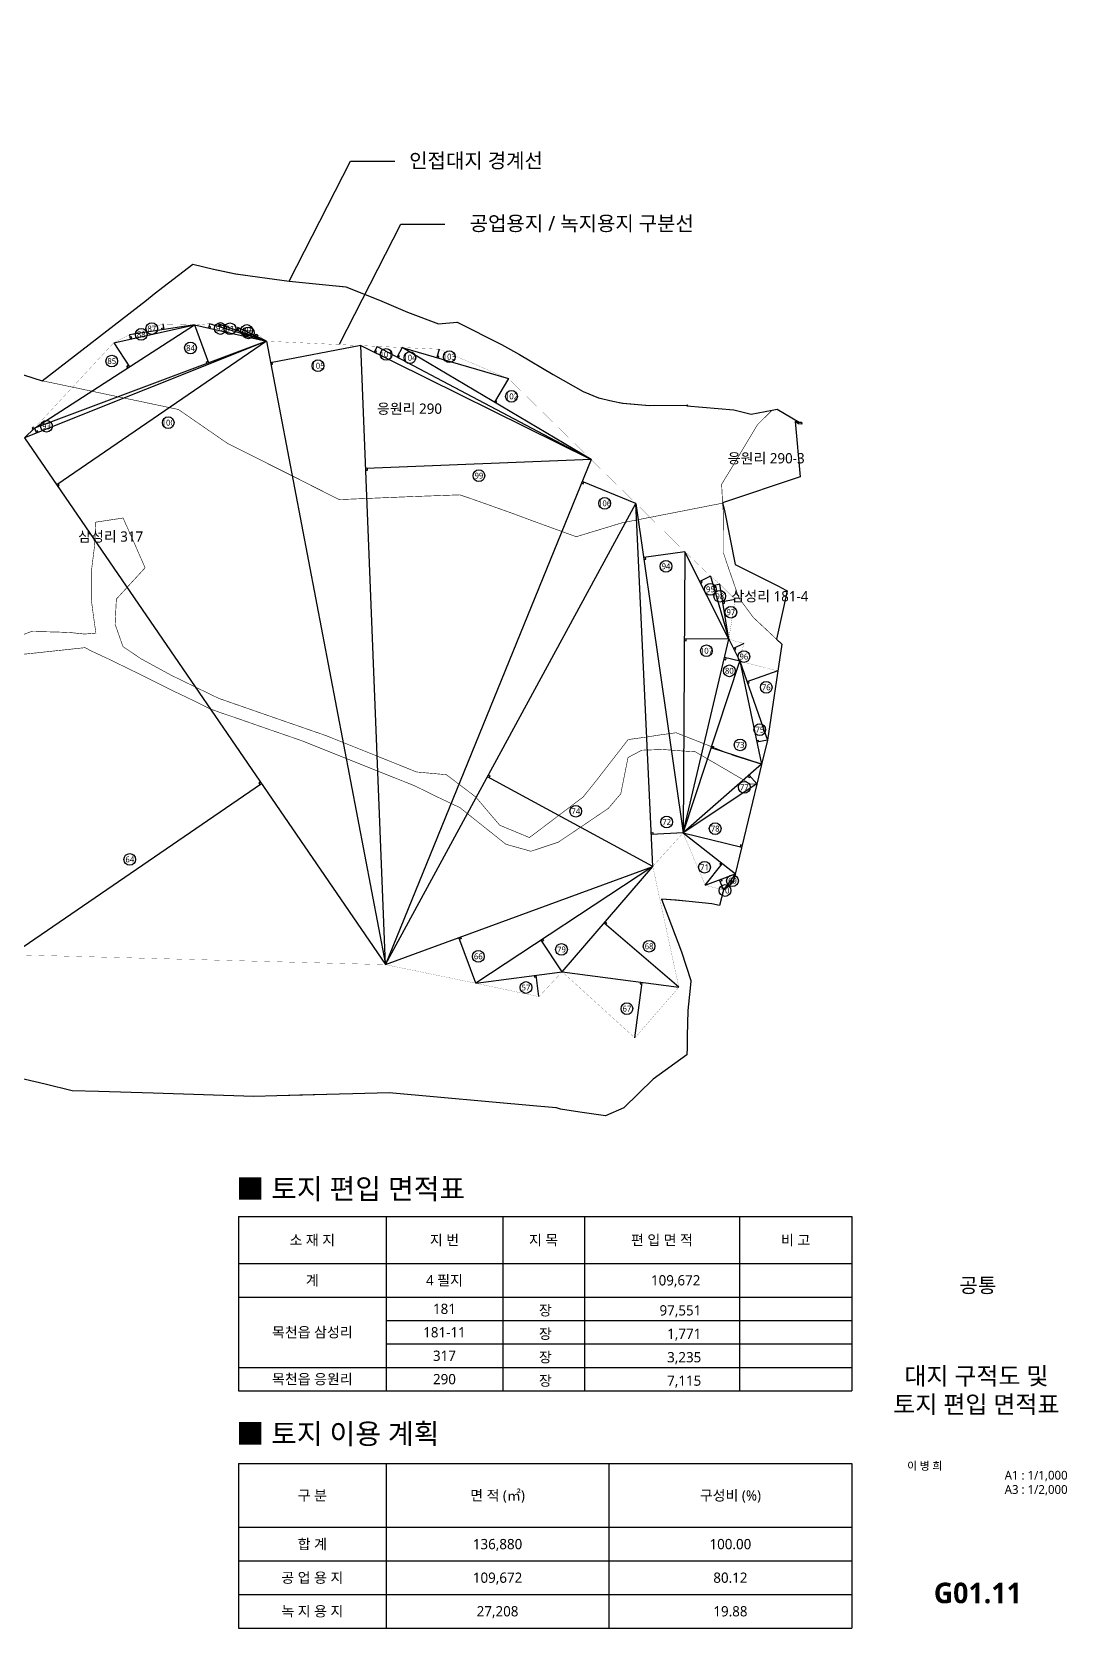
# Model space of a CAD drawing. Header units: millimetres. Extents: x 46500 to 806943, y 35288 to 580170.
# Drawn here: x 453684 to 806943, y 35288 to 580170 of the extents above; entities that cross this region are included whole.
import ezdxf
from ezdxf.enums import TextEntityAlignment as Align

# ---------------------------------------------------------------- set-up
doc = ezdxf.new("R2010")
doc.units = ezdxf.units.MM
doc.header["$LTSCALE"] = 1000
for name, color, linetype in [('AREA', 30, 'Continuous'), ('SYM-LEAD', 6, 'Continuous'), ('Symbol', 8, 'Continuous'), ('Table', 3, 'Continuous'), ('TEXT', 3, 'Continuous'), ('XR-SHEET$0$TITLE', 7, 'Continuous'), ('XR-SHEET$1$SHT', 5, 'Continuous'), ('XR-SHEET$1$TEXT', 3, 'Continuous')]:
    doc.layers.add(name, color=color, linetype=linetype)
doc.styles.add('XR-SHEET$0$굴림체(옥산)', font='GulimChe.ttf')
doc.styles.add('XR-SHEET$0$맑은고딕B', font='malgunbd.ttf')
doc.styles.add('XR-SHEET$1$맑은고딕B', font='malgunbd.ttf')
doc.styles.add('스타일1', font='malgun.ttf')
doc.styles.add('스타일2', font='malgunbd.ttf')

# ---------------------------------------------------------------- blocks, each defined once
blk = doc.blocks.new('2')
at = {"layer": 'AREA', "color": 1, "linetype": 'Continuous', "const_width": 200}
for points in [[(-554307, 224314), (-563077, 209960), (-567549, 203978), (-571949, 192711), (-580663, 175354), (-593413, 159676), (-601615, 147167), (-599252, 145397), (-589045, 156526), (-575889, 171662), (-560309, 184762), (-550886, 193482), (-544571, 198788), (-537954, 207843), (-526272, 206745), (-497787, 180116), (-480589, 169218), (-478432, 162213), (-468732, 173100), (-446939, 164908), (-446221, 166770), (-471943, 176693), (-486248, 192100), (-502139, 204355), (-505741, 210752), (-552278, 225250), (-554307, 224314)], [(-54106, -21530), (-60759, -30104), (-65343, -35822), (-83658, -49666), (-93813, -45453), (-102059, -35741), (-112021, -28204), (-122194, -27277), (-137266, -21203), (-153113, -14853), (-173845, -7672), (-189797, -2111), (-205789, 5681), (-210390, 8184), (-216229, 11370), (-222365, 15514), (-225058, 23136), (-224640, 31740), (-214834, 42428), (-218883, 51686), (-222347, 59413), (-231663, 58010), (-231974, 51314), (-232137, 49469), (-233146, 41276), (-233207, 31735), (-232412, 25679), (-231619, 20122), (-235525, 19806), (-240117, 20297), (-244326, 20481), (-253578, 20703), (-263085, 17075), (-269527, 14545), (-276473, 14848), (-281054, 15760), (-287155, 15138), (-295743, 16547), (-311919, 25371), (-316626, 27414), (-325604, 31358), (-339526, 31328), (-350917, 33244), (-354220, 34726), (-359944, 37227), (-364939, 39242), (-368761, 43646), (-371454, 54980), (-375435, 63999), (-381421, 72935), (-383007, 75278), (-385068, 81313), (-382217, 92249), (-383658, 97525), (-385496, 100174), (-387885, 103665), (-390085, 105611), (-395966, 110729), (-401796, 113707), (-405360, 110239), (-396401, 105809), (-391506, 100885), (-396130, 91924), (-396823, 84736), (-391195, 77091), (-387794, 70725), (-383804, 60616), (-379591, 52181), (-374643, 42510), (-366951, 35897), (-364183, 33563), (-356532, 31638), (-347169, 29088), (-339283, 26995), (-324724, 23116), (-320006, 21791), (-311045, 19279), (-306048, 16821), (-299548, 13499), (-295757, 11510), (-294281, 11494), (-285334, 11624), (-276735, 11685), (-267373, 12090), (-263783, 12146), (-252174, 13352), (-235321, 15169), (-233404, 14125), (-227589, 11427), (-218481, 6990), (-214381, 4984), (-210000, 2798), (-204274, -70), (-198523, -2805), (-192510, -5779), (-188515, -7230), (-182999, -9093), (-172502, -12762), (-161446, -16570), (-156860, -18407), (-133334, -27820), (-122887, -31969), (-114769, -35959), (-107426, -39419), (-91717, -51935), (-83163, -54345), (-73818, -51243), (-69551, -48376), (-60170, -42033), (-56744, -39709), (-52501, -34739), (-50568, -25065), (-50020, -22324), (-45286, -19838), (-38192, -19605), (-29436, -20242), (-27100, -20360), (-16123, -26755), (-8250, -31378), (-6032, -31406), (-4421, -24694), (-14244, -21624), (-15888, -20842), (-22480, -18257), (-33615, -13881), (-39116, -14627), (-43981, -15391), (-49976, -16209)], [(-5813, 91317), (-15365, 75374), (-18067, 70973), (-17767, 64553), (8695, 73505), (7026, 92332), (8176, 91615), (9286, 91502), (9186, 92085), (8430, 92163), (917, 96527), (-849, 96198), (-5813, 91317)], [(-17767, 64553), (-17461, 60993), (-17436, 47443), (-16408, 44299), (-12173, 32159), (-11329, 30980), (-7259, 25467), (693, 18021), (4292, 34540), (3879, 34788), (1360, 36112), (-11823, 42793), (-13429, 43571), (-17041, 62032), (-17767, 64553)], [(-49976, -16209), (-54106, -21530)], [(-50020, -22324), (-50568, -25065)], [(-6032, -31406), (-13418, -62177)]]:
    blk.add_lwpolyline(points, dxfattribs=at)
at = {"layer": 'AREA', "color": 1, "const_width": 200}
blk.add_lwpolyline([(-50020, -22324), (-45286, -19838), (-38192, -19605), (-29436, -20242), (-27100, -20360), (-16123, -26755), (-8250, -31378), (-6032, -31406), (-13418, -62177), (-14087, -64961), (-17401, -67578), (-18852, -72849), (-21449, -72235), (-33614, -71087), (-38641, -70697), (-31809, -88649), (-28562, -98493), (-28590, -98743), (-28830, -101056), (-29660, -108665), (-29796, -117460), (-29828, -121451), (-29999, -123786), (-41403, -132164), (-51505, -141906), (-57688, -144642), (-66431, -143395), (-73091, -142337), (-74485, -141968), (-81165, -141303), (-131505, -136817), (-143881, -137150), (-162074, -137644), (-177753, -138053), (-212078, -136924), (-230697, -136355), (-239675, -136080), (-248920, -133831), (-278336, -127012), (-309336, -119752), (-327065, -116798), (-337585, -114986), (-355436, -110294), (-369423, -109156), (-382367, -103993), (-383386, -101747), (-395302, -79028), (-406607, -57402), (-411248, -53471), (-433430, -35038), (-448130, -22716), (-463396, -9879), (-483932, 7439), (-490591, 13089), (-534717, 18338), (-575126, 50553), (-597795, 65715), (-601109, 80017), (-607909, 102705), (-609868, 124164), (-604332, 143022), (-601615, 147167), (-599252, 145397), (-589045, 156526), (-575889, 171662), (-560309, 184762), (-550886, 193482), (-544571, 198788), (-537954, 207843), (-526272, 206745), (-497787, 180116), (-480589, 169218), (-478432, 162213), (-468732, 173100), (-446939, 164908), (-446221, 166770), (-471943, 176693), (-486248, 192100), (-502139, 204355), (-505741, 210752), (-497045, 208043), (-464425, 179328), (-387510, 164812), (-362814, 152421), (-324392, 127155), (-292653, 122625), (-278074, 116809), (-257913, 108640), (-256295, 108291), (-249917, 106270), (-203461, 96474), (-186807, 84959), (-167003, 75040), (-148606, 65705), (-141716, 65991), (-123565, 66745), (-107437, 67331), (-103261, 65913), (-89833, 61139), (-81246, 57954), (-67692, 53032), (-52134, 57759), (-18157, 64413), (-17767, 64553), (-17461, 60993), (-17436, 47443), (-16408, 44299), (-12173, 32159), (-11329, 30980), (-7259, 25467), (693, 18021), (2427, 16388), (-2427, -16388), (-4421, -24694), (-14244, -21624), (-15888, -20842), (-22480, -18257), (-33615, -13881), (-39116, -14627), (-43981, -15391), (-49976, -16209), (-54106, -21530), (-60759, -30104), (-65343, -35822), (-83658, -49666), (-93813, -45453), (-102059, -35741), (-112021, -28204), (-122194, -27277), (-137266, -21203), (-153113, -14853), (-173845, -7672), (-189797, -2111), (-205789, 5681), (-210390, 8184), (-216229, 11370), (-222365, 15514), (-225058, 23136), (-224640, 31740), (-214834, 42428), (-218883, 51686), (-222347, 59413), (-231663, 58010), (-231974, 51314), (-232137, 49469), (-233146, 41276), (-233207, 31735), (-232412, 25679), (-231619, 20122), (-235525, 19806), (-240117, 20297), (-244326, 20481), (-253578, 20703), (-263085, 17075), (-269527, 14545), (-276473, 14848), (-281054, 15760), (-287155, 15138), (-295743, 16547), (-311919, 25371), (-316626, 27414), (-325604, 31358), (-339526, 31328), (-350917, 33244), (-354220, 34726), (-359944, 37227), (-364939, 39242), (-368761, 43646), (-371454, 54980), (-375435, 63999), (-381421, 72935), (-383007, 75278), (-385068, 81313), (-382217, 92249), (-383658, 97525), (-385496, 100174), (-387885, 103665), (-390085, 105611), (-395966, 110729), (-401685, 113650), (-405190, 110154), (-396401, 105809), (-391506, 100885), (-396130, 91924), (-396823, 84736), (-391195, 77091), (-387794, 70725), (-383804, 60616), (-379591, 52181), (-374643, 42510), (-366951, 35897), (-364183, 33563), (-356532, 31638), (-347169, 29088), (-339283, 26995), (-324724, 23116), (-320006, 21791), (-311045, 19279), (-306048, 16821), (-299548, 13499), (-295757, 11510), (-294281, 11494), (-285334, 11624), (-276735, 11685), (-267373, 12090), (-263783, 12146), (-252174, 13352), (-235321, 15169), (-233404, 14125), (-227589, 11427), (-218481, 6990), (-214381, 4984), (-210000, 2798), (-204274, -70), (-198523, -2805), (-192510, -5779), (-188515, -7230), (-182999, -9093), (-172502, -12762), (-161446, -16570), (-156860, -18407), (-133334, -27820), (-122887, -31969), (-114769, -35959), (-107426, -39419), (-91717, -51935), (-83163, -54345), (-73818, -51243), (-69551, -48376), (-60170, -42033), (-56744, -39709), (-52501, -34739), (-50568, -25065)], dxfattribs=at)
at = {"layer": 'AREA', "color": 1, "linetype": 'Continuous', "const_width": 200}
blk.add_lwpolyline([(-148606, 65705), (-123565, 66745), (-107437, 67331), (-103261, 65913), (-89833, 61139), (-81246, 57954), (-67692, 53032), (-52134, 57759), (-18157, 64413), (-17767, 64553), (-18067, 70973), (-15365, 75374), (-5813, 91317), (-849, 96198), (-7997, 94867), (-13891, 96293), (-29899, 97698), (-29655, 97948), (-30095, 97945), (-30100, 97941), (-42679, 97845), (-51861, 98663), (-55150, 99297), (-60075, 100489), (-65342, 102620), (-75579, 108362), (-87040, 115221), (-93242, 118625), (-108336, 126308), (-114737, 125657), (-125280, 129734), (-134826, 133740), (-146270, 138374), (-165606, 140218), (-183960, 142816), (-191517, 144416), (-198495, 146048), (-211694, 135898), (-214378, 133834), (-249917, 106270), (-203461, 96474), (-186807, 84959)], close=True, dxfattribs=at)
blk = doc.blocks.new('XR-SHEET$0$TITLE')
at = {"layer": 'XR-SHEET$0$TITLE', "true_color": 0x000000, "style": 'XR-SHEET$0$굴림체(옥산)'}
for tag, height, p in [('동명칭', 6, (776.77, -457.26)), ('SCALE-A1', 3, (797.5, -522)), ('SCALE-A3', 3, (797.5, -527)), ('DATA', 3, (797.5, -540))]:
    blk.add_attdef(tag, text='', height=height, dxfattribs=at).set_placement(p, align=Align.MIDDLE)
for tag, height, p in [('TITLE1', 6, (776.5, -479.4)), ('TITLE4', 6, (776.5, -484.39)), ('TITLE2', 6, (776.5, -489)), ('TITLE5', 6, (776.5, -493.99)), ('TITLE3', 6, (776.5, -498.7)), ('NAME-1', 3, (760.16, -517.5)), ('NAME-2', 3, (760.16, -526.5)), ('A0.00', 7, (776.5, -561))]:
    blk.add_attdef(tag, text='', height=height, dxfattribs=at).set_placement(p, align=Align.MIDDLE_CENTER)

msp = doc.modelspace()

# ---------------------------------------------------------------- linework, layer by layer
at = {"color": 1}
msp.add_lwpolyline([(450836, 463103), (457214, 461082), (492753, 488646), (495437, 490710), (508636, 500861), (515614, 499228), (523171, 497629), (541525, 495030), (560861, 493186), (572305, 488552), (581851, 484547), (592394, 480469), (598795, 481121), (613889, 473438), (620091, 470033), (631552, 463174), (641789, 457433), (647056, 455301), (651981, 454109), (655270, 453475), (664452, 452658), (677031, 452753), (677036, 452758), (677477, 452761), (677232, 452510), (693240, 451106), (699134, 449679), (706282, 451011), (708048, 451340), (715561, 446975), (716317, 446897), (716417, 446315), (715308, 446428), (714157, 447145), (715826, 428317), (689364, 419366), (690090, 416845), (693702, 398383), (695308, 397605), (708492, 390925), (711010, 389601), (711423, 389353), (707824, 372833), (709559, 371201), (704704, 338424), (702710, 330119), (701099, 323406), (693713, 292636), (693044, 289852), (689730, 287235), (688279, 281963), (685682, 282577), (673517, 283725), (668490, 284115), (675322, 266163), (678569, 256320), (678541, 256070), (678301, 253757), (677471, 246147), (677335, 237352), (677303, 233361), (677132, 231026), (665728, 222648), (655626, 212906), (649443, 210170), (640700, 211418), (634040, 212475), (632646, 212844), (625966, 213510), (575626, 217995), (563250, 217663), (545057, 217168), (529378, 216759), (495053, 217888), (476434, 218457), (467456, 218733), (458211, 220981), (428795, 227801)], dxfattribs=at)
at = {"color": 3, "const_width": 50}
msp.add_lwpolyline([(451177, 441607), (454400, 445120), (454598, 444937), (481633, 474088), (486928, 476760), (498393, 480467), (509111, 480199), (514261, 480539), (517567, 480396), (523989, 479316), (530737, 476814), (533729, 474588), (565975, 473091), (571454, 472837), (579991, 472441), (592695, 471851), (616298, 461830), (644508, 434201), (659818, 419207), (676531, 402715), (685249, 394374), (688406, 391691), (693720, 386367), (691472, 372863), (696633, 371407), (695235, 365349), (708206, 362058), (704708, 338441), (702717, 330149), (701109, 323447), (693734, 292724), (693067, 289945), (689674, 287266), (683473, 288852), (675903, 306707), (665557, 295310), (674452, 254049), (659445, 236746), (634644, 259321), (626726, 250837), (605135, 255420), (574324, 261764), (446672, 265161)], dxfattribs=at)
at = {"layer": 'AREA'}
for p, q in [((454598, 444937), (509111, 480199)), ((481633, 474088), (509111, 480199)), ((509111, 480199), (486928, 476760)), ((509111, 480199), (533729, 474588)), ((533729, 474588), (514261, 480539)), ((533729, 474588), (517567, 480396)), ((533729, 474588), (451177, 441607)), ((533729, 474588), (454598, 444937)), ((533729, 474588), (523989, 479316)), ((533729, 474588), (574324, 261764)), ((574324, 261764), (565975, 473091)), ((565975, 473091), (644508, 434201)), ((571454, 472837), (644508, 434201)), ((644508, 434201), (579991, 472441)), ((579991, 472441), (616298, 461830)), ((454598, 444937), (451177, 441607)), ((451177, 441607), (574324, 261764)), ((644508, 434201), (574324, 261764)), ((574324, 261764), (659818, 419207)), ((659818, 419207), (675903, 306707)), ((665557, 295310), (659818, 419207)), ((676531, 402715), (675903, 306707)), ((691472, 372863), (676531, 402715)), ((685249, 394374), (691472, 372863)), ((691472, 372863), (688406, 391691)), ((675903, 306707), (691472, 372863)), ((691472, 372863), (695235, 365349)), ((675903, 306707), (695235, 365349)), ((695235, 365349), (704708, 338441)), ((695235, 365349), (702717, 330149)), ((702717, 330149), (675903, 306707)), ((701109, 323447), (675903, 306707)), ((675903, 306707), (693734, 292724)), ((574324, 261764), (665557, 295310)), ((665557, 295310), (605135, 255420)), ((634644, 259321), (665557, 295310)), ((683473, 288852), (693734, 292724)), ((693734, 292724), (689674, 287266)), ((605135, 255420), (634644, 259321)), ((634644, 259321), (674452, 254049))]:
    msp.add_line(p, q, dxfattribs=at)
at = {"layer": 'SYM-LEAD'}
for points in [[(541525, 495030), (562441, 536006), (577483, 536006)], [(558641, 473613), (579557, 514589), (594599, 514589)]]:
    msp.add_lwpolyline(points, dxfattribs=at)
at = {"layer": 'Symbol'}
for p, q in [((498393, 480467), (498685, 478583)), ((509111, 480199), (513986, 467190)), ((514261, 480539), (513933, 479100)), ((517567, 480396), (517325, 479603)), ((533729, 474588), (462153, 425577)), ((481633, 474088), (486952, 465865)), ((486928, 476760), (487245, 475336)), ((523989, 479316), (523598, 478228)), ((530737, 476814), (530433, 476188)), ((565975, 473091), (535136, 467209)), ((571454, 472837), (570477, 470862)), ((579991, 472441), (578289, 469223)), ((592695, 471851), (591854, 468974)), ((616298, 461830), (611514, 453757)), ((454400, 445120), (454588, 444927)), ((454598, 444937), (455275, 443243)), ((644508, 434201), (567632, 431164)), ((659818, 419207), (641449, 426683)), ((676531, 402715), (662463, 400704)), ((685249, 394374), (681616, 392556)), ((688406, 391691), (686209, 391055)), ((693720, 386367), (689388, 385661)), ((691472, 372863), (676337, 372963)), ((696633, 371407), (693090, 369633)), ((695235, 365349), (689994, 366583)), ((708206, 362058), (697696, 358359)), ((704708, 338441), (701117, 337678)), ((702717, 330149), (685502, 335824)), ((446672, 265161), (531992, 323585)), ((665557, 295310), (609167, 325930)), ((701109, 323447), (698485, 326449)), ((675903, 306707), (665052, 306205)), ((675903, 306707), (695936, 301898)), ((683473, 288852), (689261, 296232)), ((689674, 287266), (688377, 290703)), ((693067, 289945), (692165, 290615)), ((674452, 254049), (648939, 275963)), ((605135, 255420), (599411, 270988)), ((634644, 259321), (627480, 270172)), ((626726, 250837), (625760, 258146)), ((659445, 236746), (661956, 255704))]:
    msp.add_line(p, q, dxfattribs=at)
for points in [[(514518, 478966), (514651, 479551), (514066, 479685)], [(517899, 479427), (518074, 480001), (517500, 480176)], [(487831, 475466), (487701, 476052), (487115, 475921)], [(498092, 478491), (498000, 479084), (498593, 479176)], [(524163, 478026), (524366, 478590), (523801, 478793)], [(529893, 476450), (530155, 476990), (530695, 476728)], [(571014, 470596), (571280, 471134), (570743, 471400)], [(578819, 468942), (579100, 469472), (578569, 469753)], [(592430, 468805), (592599, 469381), (592023, 469549)], [(486448, 465539), (486122, 466043), (486626, 466369)], [(513424, 466980), (513214, 467541), (513775, 467752)], [(535248, 466619), (535838, 466732), (535725, 467321)], [(612030, 453451), (612336, 453967), (611820, 454273)], [(454158, 444509), (453740, 444939), (454170, 445357)], [(455832, 443466), (455609, 444023), (455052, 443801)], [(567655, 430564), (568255, 430588), (568231, 431187)], [(462492, 425082), (462987, 425421), (462649, 425916)], [(641223, 426128), (641778, 425901), (642005, 426457)], [(662548, 400110), (663142, 400195), (663057, 400789)], [(681885, 392020), (682421, 392288), (682153, 392825)], [(686376, 390479), (686952, 390646), (686785, 391222)], [(689484, 385069), (690076, 385165), (689980, 385758)], [(676333, 372363), (676933, 372359), (676937, 372959)], [(689857, 365999), (690441, 365861), (690578, 366445)], [(693359, 369096), (693895, 369365), (693627, 369902)], [(697896, 357793), (698461, 357992), (698262, 358558)], [(700992, 338265), (701579, 338390), (701704, 337803)], [(685690, 336394), (686260, 336206), (686072, 335636)], [(531653, 324080), (531158, 323741), (531497, 323246)], [(609453, 326458), (609981, 326171), (609694, 325644)], [(698033, 326054), (698428, 325602), (698879, 325997)], [(665024, 306804), (665624, 306832), (665652, 306232)], [(696076, 302482), (695493, 302622), (695353, 302038)], [(688788, 296603), (688418, 296131), (688890, 295760)], [(688939, 290915), (689150, 290353), (688589, 290141)], [(691807, 290134), (692288, 289775), (692647, 290257)], [(649330, 276418), (649785, 276027), (649394, 275572)], [(599974, 271195), (600181, 270632), (599618, 270425)], [(627981, 270502), (628311, 270002), (627811, 269671)], [(625165, 258068), (625244, 257473), (625839, 257551)], [(661361, 255782), (661282, 255188), (661877, 255109)]]:
    msp.add_lwpolyline(points, dxfattribs=at)
at = {"layer": 'Table', "color": 2}
for p, q in [((524178, 175744), (524178, 116275)), ((524178, 175744), (733500, 175744)), ((733500, 175744), (733500, 116275)), ((524178, 116275), (733500, 116275)), ((524178, 91443), (733500, 91443)), ((524178, 91443), (524178, 35288)), ((733500, 91443), (733500, 35288)), ((524178, 35288), (733500, 35288))]:
    msp.add_line(p, q, dxfattribs=at)
at = {"layer": 'Table', "color": 6}
for p, q in [((574572, 175744), (574572, 116275)), ((614362, 175744), (614362, 116275)), ((642227, 175744), (642227, 116275)), ((695160, 175744), (695160, 116275)), ((524178, 159744), (733500, 159744)), ((524178, 148275), (733500, 148275)), ((574572, 140275), (733500, 140275)), ((574572, 132275), (733500, 132275)), ((524178, 124275), (733500, 124275)), ((574572, 91443), (574572, 35288)), ((650604, 91443), (650604, 35288)), ((524178, 69695), (733500, 69695)), ((524178, 58226), (733500, 58226)), ((524178, 46757), (733500, 46757))]:
    msp.add_line(p, q, dxfattribs=at)
at = {"layer": 'TEXT'}
for centre in [(494586, 478912), (517997, 478931), (521271, 478830), (526986, 478248), (490991, 476916), (507803, 472291), (527558, 477420), (480934, 467804), (574550, 470074), (582676, 468962), (596114, 469290), (551305, 466221), (617347, 455754), (458651, 445574), (500201, 446782), (606228, 428685), (649125, 419240), (670064, 397750), (685223, 389888), (688419, 387531), (692197, 382066), (683878, 368913), (696653, 366943), (691698, 362072), (704279, 356435), (702081, 341972), (695362, 336785), (696785, 322315), (639271, 314135), (670293, 310452), (686853, 308192), (487072, 297673), (683219, 295011), (690229, 287070), (692768, 290397), (634400, 266950), (664302, 268040), (606027, 264584), (622278, 253968), (656735, 246750)]:
    msp.add_circle(centre, 2000, dxfattribs=at)

# ---------------------------------------------------------------- block references
msp.add_blockref('2', (707131, 354812))
ref = msp.add_blockref('XR-SHEET$0$TITLE', (0, 14288), dxfattribs=dict(at, xscale=1000, yscale=1000, zscale=1000))
ref.add_attrib('TITLE2', '대지 구적도 및', dxfattribs={"layer": 'XR-SHEET$1$SHT', "color": 4, "true_color": 0x000004, "height": 6000, "style": 'XR-SHEET$1$맑은고딕B'}).set_placement((776000, 121374), align=Align.MIDDLE_CENTER)
ref.add_attrib('TITLE3', '토지 편입 면적표', dxfattribs={"layer": 'XR-SHEET$1$SHT', "color": 4, "true_color": 0x000004, "height": 6000, "style": 'XR-SHEET$0$맑은고딕B'}).set_placement((776000, 111670, 13771), align=Align.MIDDLE_CENTER)
ref.add_attrib('NAME-1', '이 병 희', dxfattribs={"layer": 'XR-SHEET$1$TEXT', "color": 3, "true_color": 0x000003, "height": 2700, "style": '스타일1'}).set_placement((752372, 90621), align=Align.MIDDLE_LEFT)
ref.add_attrib('SCALE-A1', 'A1 : 1/1,000', dxfattribs={"layer": 'XR-SHEET$1$SHT', "color": 3, "true_color": 0x000003, "height": 3000, "style": '스타일1'}).set_placement((796391, 87460), align=Align.MIDDLE_CENTER)
ref.add_attrib('SCALE-A3', 'A3 : 1/2,000', dxfattribs={"layer": 'XR-SHEET$1$SHT', "color": 3, "true_color": 0x000003, "height": 3000, "style": '스타일1'}).set_placement((796391, 82596), align=Align.MIDDLE_CENTER)
ref.add_attrib('A0.00', 'G01.11', dxfattribs={"layer": 'XR-SHEET$1$SHT', "color": 4, "true_color": 0x000004, "height": 7000, "style": 'XR-SHEET$1$맑은고딕B'}).set_placement((776500, 47288), align=Align.MIDDLE_CENTER)

# ---------------------------------------------------------------- texts
at = {"layer": 'TEXT', "color": 3, "style": '스타일1'}
for s, height, p in [('인접대지 경계선', 5000, (605241, 536227)), ('공업용지 / 녹지용지 구분선', 5000, (641326, 514810)), ('응원리 290', 3500, (582536, 451563)), ('응원리 290-3', 3500, (704263, 434628)), ('삼성리 317', 3500, (480555, 407917)), ('삼성리 181-4', 3500, (705543, 387525)), ('소 재 지', 3500, (549375, 167744)), ('지 번', 3500, (594467, 167744)), ('지 목', 3500, (628295, 167744)), ('편 입 면 적', 3500, (668694, 167744)), ('비 고', 3500, (714330, 167744)), ('계', 3500, (549375, 154009)), ('4 필지', 3500, (594467, 154009)), ('109,672', 3500, (673374, 154009)), ('181', 3500, (594467, 144266)), ('목천읍 삼성리', 3500, (549375, 136275)), ('181-11', 3500, (594467, 136266)), ('317', 3500, (594467, 128266)), ('목천읍 응원리', 3500, (549375, 120275)), ('290', 3500, (594467, 120266)), ('구 분', 3500, (549375, 80569)), ('면 적 (㎡)', 3500, (612588, 80569)), ('구성비 (%%%)', 3500, (692052, 80569)), ('합 계', 3500, (549375, 63961)), ('136,880', 3500, (612588, 63961)), ('100.00', 3500, (692052, 63961)), ('공 업 용 지', 3500, (549375, 52492)), ('109,672', 3500, (612588, 52492)), ('80.12', 3500, (692052, 52492)), ('녹 지 용 지', 3500, (549375, 41023)), ('27,208', 3500, (612588, 41023)), ('19.88', 3500, (692052, 41023))]:
    msp.add_text(s, height=height, dxfattribs=at).set_placement(p, align=Align.MIDDLE_CENTER)
at = {"layer": 'TEXT', "style": '스타일1'}
for s, height, p in [('87', 2000, (494586, 478912)), ('92', 2000, (517997, 478931)), ('91', 2000, (521271, 478830)), ('88', 2000, (490991, 476916)), ('89', 2000, (526986, 478248)), ('90', 2000, (527558, 477420)), ('85', 2000, (480934, 467804)), ('84', 2000, (507803, 472291)), ('101', 2000, (574550, 470074)), ('104', 2000, (582676, 468962)), ('103', 2000, (596114, 469290)), ('105', 2000, (551305, 466221)), ('102', 2000, (617347, 455754)), ('100', 2000, (500201, 446782)), ('93', 2000, (458651, 445574)), ('99', 2000, (606228, 428685)), ('106', 2000, (649125, 419240)), ('94', 2000, (670064, 397750)), ('95', 2000, (685223, 389888)), ('98', 2000, (688419, 387531)), ('97', 2000, (692197, 382066)), ('107', 2000, (683878, 368913)), ('96', 2000, (696653, 366943)), ('80', 2000, (691698, 362072)), ('76', 2000, (704279, 356435)), ('75', 2000, (702081, 341972)), ('73', 2000, (695362, 336785)), ('77', 2000, (696785, 322315)), ('74', 2000, (639271, 314135)), ('72', 2000, (670293, 310452)), ('78', 2000, (686853, 308192)), ('64', 2000, (487072, 297673)), ('71', 2000, (683219, 295011)), ('69', 2000, (692768, 290397)), ('70', 2000, (690229, 287070)), ('79', 2000, (634400, 266950)), ('68', 2000, (664302, 268040)), ('66', 2000, (606027, 264584)), ('57', 2000, (622278, 253968)), ('67', 2000, (656735, 246750)), ('공통', 5000, (776500, 152288))]:
    msp.add_text(s, height=height, dxfattribs=at).set_placement(p, align=Align.MIDDLE_CENTER)
at = {"layer": 'TEXT', "style": '스타일2'}
for s, p in [('■ 토지 편입 면적표', (523387, 181763)), ('■ 토지 이용 계획', (523387, 98134))]:
    msp.add_text(s, height=7000, dxfattribs=at).set_placement(p)
at = {"layer": 'TEXT', "color": 3, "style": '스타일1'}
for p in [(626679, 142007), (626679, 134007), (626679, 126007), (626679, 118007)]:
    msp.add_text('장', height=3500, dxfattribs=at).set_placement(p)
for s, p in [('97,551', (682114, 142007)), ('1,771', (682114, 134007)), ('3,235', (682114, 126007)), ('7,115', (682114, 118007))]:
    msp.add_text(s, height=3500, dxfattribs=at).set_placement(p, align=Align.RIGHT)

doc.saveas('drawing.dxf')
